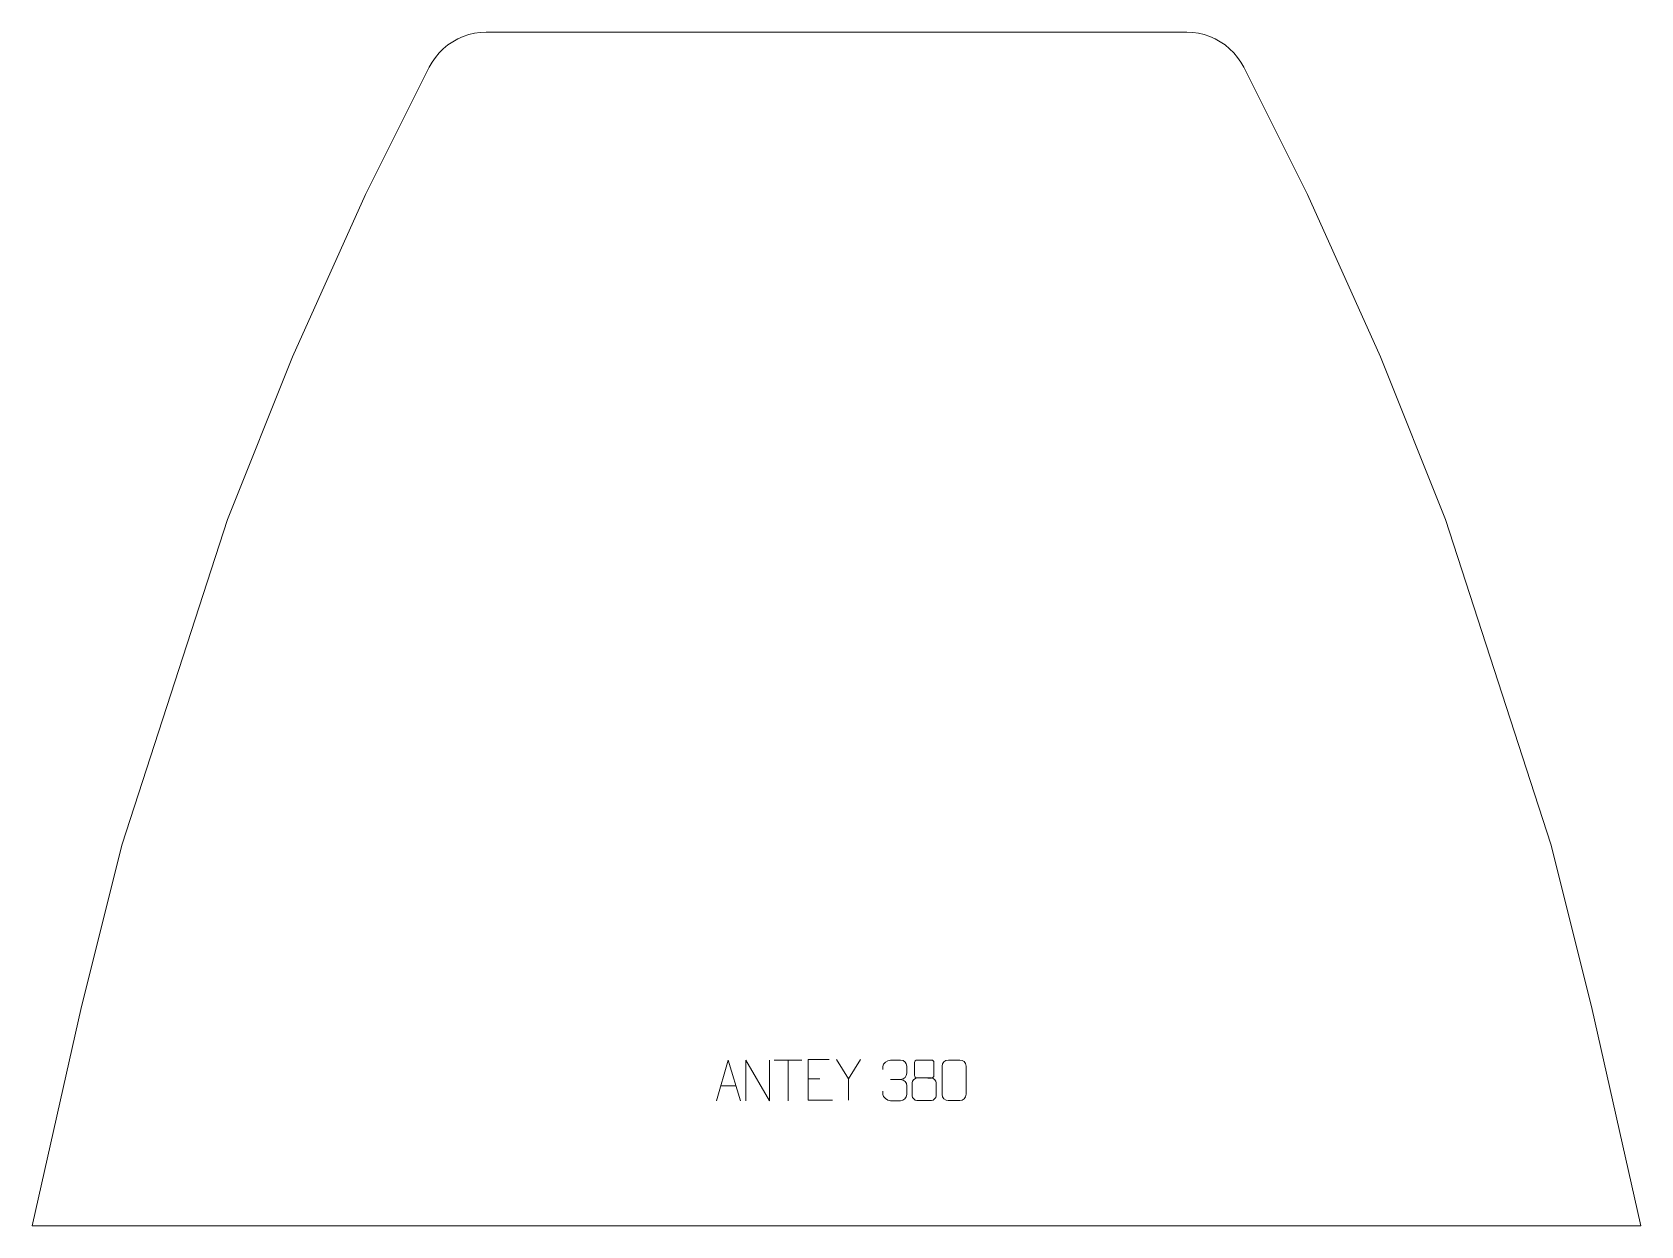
# Model space of a CAD drawing. Header units: millimetres. Extents: x -490 to 501, y 787 to 1522.
import ezdxf

# ---------------------------------------------------------------- set-up
doc = ezdxf.new("R2010")
doc.units = ezdxf.units.MM
doc.header["$MEASUREMENT"] = 0
doc.layers.add('layer 1', color=7, linetype='Continuous')

msp = doc.modelspace()

# ---------------------------------------------------------------- linework, layer by layer
at = {"layer": 'layer 1', "color": 242, "lineweight": 9}
msp.add_open_spline([(-210.2906, 1522.351), (-210.2906, 1522.351), (221.3377, 1522.351), (221.3377, 1522.351), (221.3377, 1522.351), (221.3377, 1522.351), (224.9434, 1522.1851), (224.9434, 1522.1851), (224.9434, 1522.1851), (224.9434, 1522.1851), (228.5172, 1521.6863), (228.5172, 1521.6863), (228.5172, 1521.6863), (228.5172, 1521.6863), (232.031, 1520.8608), (232.031, 1520.8608), (232.031, 1520.8608), (232.031, 1520.8608), (235.4544, 1519.7162), (235.4544, 1519.7162), (235.4544, 1519.7162), (235.4544, 1519.7162), (238.757, 1518.2598), (238.757, 1518.2598), (238.757, 1518.2598), (238.757, 1518.2598), (241.9116, 1516.5054), (241.9116, 1516.5054), (241.9116, 1516.5054), (241.9116, 1516.5054), (244.8915, 1514.4685), (244.8915, 1514.4685), (244.8915, 1514.4685), (244.8915, 1514.4685), (247.6699, 1512.1655), (247.6699, 1512.1655), (247.6699, 1512.1655), (247.6699, 1512.1655), (250.2261, 1509.6162), (250.2261, 1509.6162), (250.2261, 1509.6162), (250.2261, 1509.6162), (252.5354, 1506.8424), (252.5354, 1506.8424), (252.5354, 1506.8424), (252.5354, 1506.8424), (254.5783, 1503.8688), (254.5783, 1503.8688), (254.5783, 1503.8688), (254.5783, 1503.8688), (256.3396, 1500.7179), (256.3396, 1500.7179), (256.3396, 1500.7179), (256.3396, 1500.7179), (295.5241, 1422.3499), (295.5241, 1422.3499), (295.5241, 1422.3499), (295.5241, 1422.3499), (340.524, 1322.3506), (340.524, 1322.3506), (340.524, 1322.3506), (340.524, 1322.3506), (380.5231, 1222.3513), (380.5231, 1222.3513), (380.5231, 1222.3513), (380.5231, 1222.3513), (445.5237, 1022.3513), (445.5237, 1022.3513), (445.5237, 1022.3513), (445.5237, 1022.3513), (470.5243, 922.3502), (470.5243, 922.3502), (470.5243, 922.3502), (470.5243, 922.3502), (500.8992, 787.3509), (500.8992, 787.3509), (500.8992, 787.3509), (500.8992, 787.3509), (-489.8503, 787.3509), (-489.8503, 787.3509), (-489.8503, 787.3509), (-489.8503, 787.3509), (-459.4753, 922.3502), (-459.4753, 922.3502), (-459.4753, 922.3502), (-459.4753, 922.3502), (-434.4765, 1022.3513), (-434.4765, 1022.3513), (-434.4765, 1022.3513), (-434.4765, 1022.3513), (-369.4759, 1222.3513), (-369.4759, 1222.3513), (-369.4759, 1222.3513), (-369.4759, 1222.3513), (-329.4769, 1322.3506), (-329.4769, 1322.3506), (-329.4769, 1322.3506), (-329.4769, 1322.3506), (-284.4756, 1422.3499), (-284.4756, 1422.3499), (-284.4756, 1422.3499), (-284.4756, 1422.3499), (-245.2924, 1500.7179), (-245.2924, 1500.7179), (-245.2924, 1500.7179), (-245.2924, 1500.7179), (-243.5312, 1503.8688), (-243.5312, 1503.8688), (-243.5312, 1503.8688), (-243.5312, 1503.8688), (-241.4865, 1506.8424), (-241.4865, 1506.8424), (-241.4865, 1506.8424), (-241.4865, 1506.8424), (-239.1771, 1509.6162), (-239.1771, 1509.6162), (-239.1771, 1509.6162), (-239.1771, 1509.6162), (-236.6228, 1512.1655), (-236.6228, 1512.1655), (-236.6228, 1512.1655), (-236.6228, 1512.1655), (-233.8426, 1514.4685), (-233.8426, 1514.4685), (-233.8426, 1514.4685), (-233.8426, 1514.4685), (-230.8645, 1516.5054), (-230.8645, 1516.5054), (-230.8645, 1516.5054), (-230.8645, 1516.5054), (-227.7099, 1518.2598), (-227.7099, 1518.2598), (-227.7099, 1518.2598), (-227.7099, 1518.2598), (-224.4072, 1519.7162), (-224.4072, 1519.7162), (-224.4072, 1519.7162), (-224.4072, 1519.7162), (-220.9839, 1520.8608), (-220.9839, 1520.8608), (-220.9839, 1520.8608), (-220.9839, 1520.8608), (-217.47, 1521.6863), (-217.47, 1521.6863), (-217.47, 1521.6863), (-217.47, 1521.6863), (-213.8963, 1522.1851), (-213.8963, 1522.1851), (-213.8963, 1522.1851), (-213.8963, 1522.1851), (-210.2906, 1522.351), (-210.2906, 1522.351)], degree=3, knots=[0, 0, 0, 0, 0.02564103, 0.02564103, 0.02564103, 0.02564103, 0.05128205, 0.05128205, 0.05128205, 0.05128205, 0.07692308, 0.07692308, 0.07692308, 0.07692308, 0.1025641, 0.1025641, 0.1025641, 0.1025641, 0.12820513, 0.12820513, 0.12820513, 0.12820513, 0.15384615, 0.15384615, 0.15384615, 0.15384615, 0.17948718, 0.17948718, 0.17948718, 0.17948718, 0.20512821, 0.20512821, 0.20512821, 0.20512821, 0.23076923, 0.23076923, 0.23076923, 0.23076923, 0.25641026, 0.25641026, 0.25641026, 0.25641026, 0.28205128, 0.28205128, 0.28205128, 0.28205128, 0.30769231, 0.30769231, 0.30769231, 0.30769231, 0.33333333, 0.33333333, 0.33333333, 0.33333333, 0.35897436, 0.35897436, 0.35897436, 0.35897436, 0.38461538, 0.38461538, 0.38461538, 0.38461538, 0.41025641, 0.41025641, 0.41025641, 0.41025641, 0.43589744, 0.43589744, 0.43589744, 0.43589744, 0.46153846, 0.46153846, 0.46153846, 0.46153846, 0.48717949, 0.48717949, 0.48717949, 0.48717949, 0.51282051, 0.51282051, 0.51282051, 0.51282051, 0.53846154, 0.53846154, 0.53846154, 0.53846154, 0.56410256, 0.56410256, 0.56410256, 0.56410256, 0.58974359, 0.58974359, 0.58974359, 0.58974359, 0.61538462, 0.61538462, 0.61538462, 0.61538462, 0.64102564, 0.64102564, 0.64102564, 0.64102564, 0.66666667, 0.66666667, 0.66666667, 0.66666667, 0.69230769, 0.69230769, 0.69230769, 0.69230769, 0.71794872, 0.71794872, 0.71794872, 0.71794872, 0.74358974, 0.74358974, 0.74358974, 0.74358974, 0.76923077, 0.76923077, 0.76923077, 0.76923077, 0.79487179, 0.79487179, 0.79487179, 0.79487179, 0.82051282, 0.82051282, 0.82051282, 0.82051282, 0.84615385, 0.84615385, 0.84615385, 0.84615385, 0.87179487, 0.87179487, 0.87179487, 0.87179487, 0.8974359, 0.8974359, 0.8974359, 0.8974359, 0.92307692, 0.92307692, 0.92307692, 0.92307692, 0.94871795, 0.94871795, 0.94871795, 0.94871795, 1, 1, 1, 1], dxfattribs=at)
at = {"layer": 'layer 1', "color": 250, "lineweight": 9}
for points, knots in [([(-68.4664, 864.4002), (-68.4664, 864.4002), (-61.0954, 889.3537), (-61.0954, 889.3537), (-61.0954, 889.3537), (-61.0954, 889.3537), (-53.5255, 864.4002), (-53.5255, 864.4002)], [0, 0, 0, 0, 0.33333333, 0.33333333, 0.33333333, 0.33333333, 1, 1, 1, 1]), ([(-50.3233, 864.4002), (-50.3233, 864.4002), (-50.3233, 889.3537), (-50.3233, 889.3537), (-50.3233, 889.3537), (-50.3233, 889.3537), (-35.6685, 864.4002), (-35.6685, 864.4002), (-35.6685, 864.4002), (-35.6685, 864.4002), (-35.6685, 889.3537), (-35.6685, 889.3537)], [0, 0, 0, 0, 0.25, 0.25, 0.25, 0.25, 0.5, 0.5, 0.5, 0.5, 1, 1, 1, 1]), ([(0.9665, 889.7566), (0.9665, 889.7566), (-11.9074, 889.7566), (-11.9074, 889.7566), (-11.9074, 889.7566), (-11.9074, 889.7566), (-11.9074, 864.803), (-11.9074, 864.803), (-11.9074, 864.803), (-11.9074, 864.803), (2.9584, 864.803), (2.9584, 864.803)], [0, 0, 0, 0, 0.25, 0.25, 0.25, 0.25, 0.5, 0.5, 0.5, 0.5, 1, 1, 1, 1]), ([(20.2256, 889.6942), (20.2256, 889.6942), (12.9032, 877.7955), (12.9032, 877.7955), (12.9032, 877.7955), (12.9032, 877.7955), (12.9039, 864.7406), (12.9039, 864.7406)], [0, 0, 0, 0, 0.33333333, 0.33333333, 0.33333333, 0.33333333, 1, 1, 1, 1]), ([(34.0981, 883.6694), (34.0981, 883.6694), (34.0981, 885.5266), (34.0981, 885.5266), (34.0981, 885.5266), (34.0838, 887.2685), (36.7483, 889.3866), (38.8074, 889.3639), (38.8074, 889.3639), (40.8715, 889.3639), (42.9355, 889.3639), (44.9992, 889.3639), (44.9992, 889.3639), (47.1937, 889.3727), (48.792, 887.5259), (48.8364, 885.6138), (48.8364, 885.6138), (48.836, 884.1787), (48.836, 882.7436), (48.8364, 881.3081), (48.8364, 881.3081), (48.7878, 879.6546), (47.1852, 877.4246), (44.9869, 877.4346), (44.9869, 877.4346), (47.1906, 877.4234), (48.7986, 875.6202), (48.8526, 873.5607), (48.8526, 873.5607), (48.8522, 871.776), (48.8522, 869.9913), (48.8526, 868.2062), (48.8526, 868.2062), (48.8627, 866.1448), (46.8078, 864.3817), (44.9869, 864.3898), (44.9869, 864.3898), (42.9216, 864.3901), (40.8564, 864.3901), (38.7908, 864.3898), (38.7908, 864.3898), (36.6222, 864.4013), (34.0912, 866.8015), (34.0726, 868.2633), (34.0726, 868.2633), (34.0726, 868.2633), (34.0726, 870.1719), (34.0726, 870.1719)], [0, 0, 0, 0, 0.07692308, 0.07692308, 0.07692308, 0.07692308, 0.15384615, 0.15384615, 0.15384615, 0.15384615, 0.23076923, 0.23076923, 0.23076923, 0.23076923, 0.30769231, 0.30769231, 0.30769231, 0.30769231, 0.38461538, 0.38461538, 0.38461538, 0.38461538, 0.46153846, 0.46153846, 0.46153846, 0.46153846, 0.53846154, 0.53846154, 0.53846154, 0.53846154, 0.61538462, 0.61538462, 0.61538462, 0.61538462, 0.69230769, 0.69230769, 0.69230769, 0.69230769, 0.76923077, 0.76923077, 0.76923077, 0.76923077, 0.84615385, 0.84615385, 0.84615385, 0.84615385, 1, 1, 1, 1]), ([(53.5499, 887.969), (53.5499, 885.756), (53.5499, 882.0737), (53.5499, 879.8604), (53.5499, 879.8604), (53.5649, 879.353), (54.3723, 878.4216), (55.0724, 878.4228), (55.0724, 878.4228), (58.0423, 878.423), (61.0125, 878.3381), (63.9829, 878.3378), (63.9829, 878.3378), (64.78, 878.342), (65.5007, 879.1323), (65.4981, 879.853), (65.4981, 879.853), (65.4978, 882.069), (65.4978, 885.7537), (65.4981, 887.969), (65.4981, 887.969), (65.4796, 888.6798), (64.8682, 889.4402), (64.0343, 889.4328), (64.0343, 889.4328), (61.0172, 889.4325), (58.0003, 889.4325), (54.9837, 889.4328), (54.9837, 889.4328), (54.3573, 889.4404), (53.5332, 888.7294), (53.5499, 887.969)], [0, 0, 0, 0, 0.11111111, 0.11111111, 0.11111111, 0.11111111, 0.22222222, 0.22222222, 0.22222222, 0.22222222, 0.33333333, 0.33333333, 0.33333333, 0.33333333, 0.44444444, 0.44444444, 0.44444444, 0.44444444, 0.55555556, 0.55555556, 0.55555556, 0.55555556, 0.66666667, 0.66666667, 0.66666667, 0.66666667, 0.77777778, 0.77777778, 0.77777778, 0.77777778, 1, 1, 1, 1]), ([(74.4064, 889.4564), (76.7321, 889.4564), (79.0582, 889.4564), (81.3843, 889.4564), (81.3843, 889.4564), (83.3309, 889.492), (85.3223, 888.0004), (85.349, 885.5628), (85.349, 885.5628), (85.3486, 879.8159), (85.3486, 874.0686), (85.349, 868.3209), (85.349, 868.3209), (85.2092, 865.9975), (83.532, 864.5179), (81.3843, 864.5071), (81.3843, 864.5071), (79.0524, 864.5075), (76.7205, 864.5075), (74.389, 864.5071), (74.389, 864.5071), (72.464, 864.4017), (70.4919, 866.2862), (70.5031, 868.3035), (70.5031, 868.3035), (70.5034, 874.0736), (70.5034, 879.8433), (70.5031, 885.6126), (70.5031, 885.6126), (70.5073, 887.7507), (72.254, 889.4699), (74.4064, 889.4564)], [0, 0, 0, 0, 0.11111111, 0.11111111, 0.11111111, 0.11111111, 0.22222222, 0.22222222, 0.22222222, 0.22222222, 0.33333333, 0.33333333, 0.33333333, 0.33333333, 0.44444444, 0.44444444, 0.44444444, 0.44444444, 0.55555556, 0.55555556, 0.55555556, 0.55555556, 0.66666667, 0.66666667, 0.66666667, 0.66666667, 0.77777778, 0.77777778, 0.77777778, 0.77777778, 1, 1, 1, 1]), ([(52.0911, 875.4508), (52.0911, 872.28), (52.0911, 870.5779), (52.0911, 867.4065), (52.0911, 867.4065), (52.0826, 866.1846), (53.7805, 864.4919), (55.0331, 864.4834), (55.0331, 864.4834), (58.0162, 864.4837), (60.9995, 864.4837), (63.9829, 864.4834), (63.9829, 864.4834), (65.3062, 864.4951), (66.9266, 866.1167), (66.9155, 867.4159), (66.9155, 867.4159), (66.9152, 870.5841), (66.9152, 872.2829), (66.9155, 875.4508), (66.9155, 875.4508), (66.8458, 876.8312), (65.268, 878.4098), (63.9626, 878.4037), (63.9626, 878.4037), (60.986, 878.4034), (58.0094, 878.4034), (55.0331, 878.4037), (55.0331, 878.4037), (53.9536, 878.4101), (52.1073, 876.8312), (52.0911, 875.4508)], [0, 0, 0, 0, 0.11111111, 0.11111111, 0.11111111, 0.11111111, 0.22222222, 0.22222222, 0.22222222, 0.22222222, 0.33333333, 0.33333333, 0.33333333, 0.33333333, 0.44444444, 0.44444444, 0.44444444, 0.44444444, 0.55555556, 0.55555556, 0.55555556, 0.55555556, 0.66666667, 0.66666667, 0.66666667, 0.66666667, 0.77777778, 0.77777778, 0.77777778, 0.77777778, 1, 1, 1, 1])]:
    msp.add_open_spline(points, degree=3, knots=knots, dxfattribs=at)
for points in [[(-32.8169, 889.3302), (-32.8169, 889.3302), (-15.8297, 889.3302), (-15.8297, 889.3302)], [(-24.3231, 864.4002), (-24.3231, 864.4002), (-24.3231, 889.3537), (-24.3231, 889.3537)], [(12.9032, 877.7955), (12.9032, 877.7955), (5.5823, 889.6942), (5.5823, 889.6942)], [(-65.7438, 873.6496), (-65.7438, 873.6496), (-56.2481, 873.6496), (-56.2481, 873.6496)], [(-11.9074, 877.8769), (-11.9074, 877.8769), (-4.7393, 877.8769), (-4.7393, 877.8769)], [(38.8078, 877.4242), (38.8078, 877.4242), (45.0042, 877.4242), (45.0042, 877.4242)]]:
    msp.add_open_spline(points, degree=3, dxfattribs=at)

doc.saveas('drawing.dxf')
